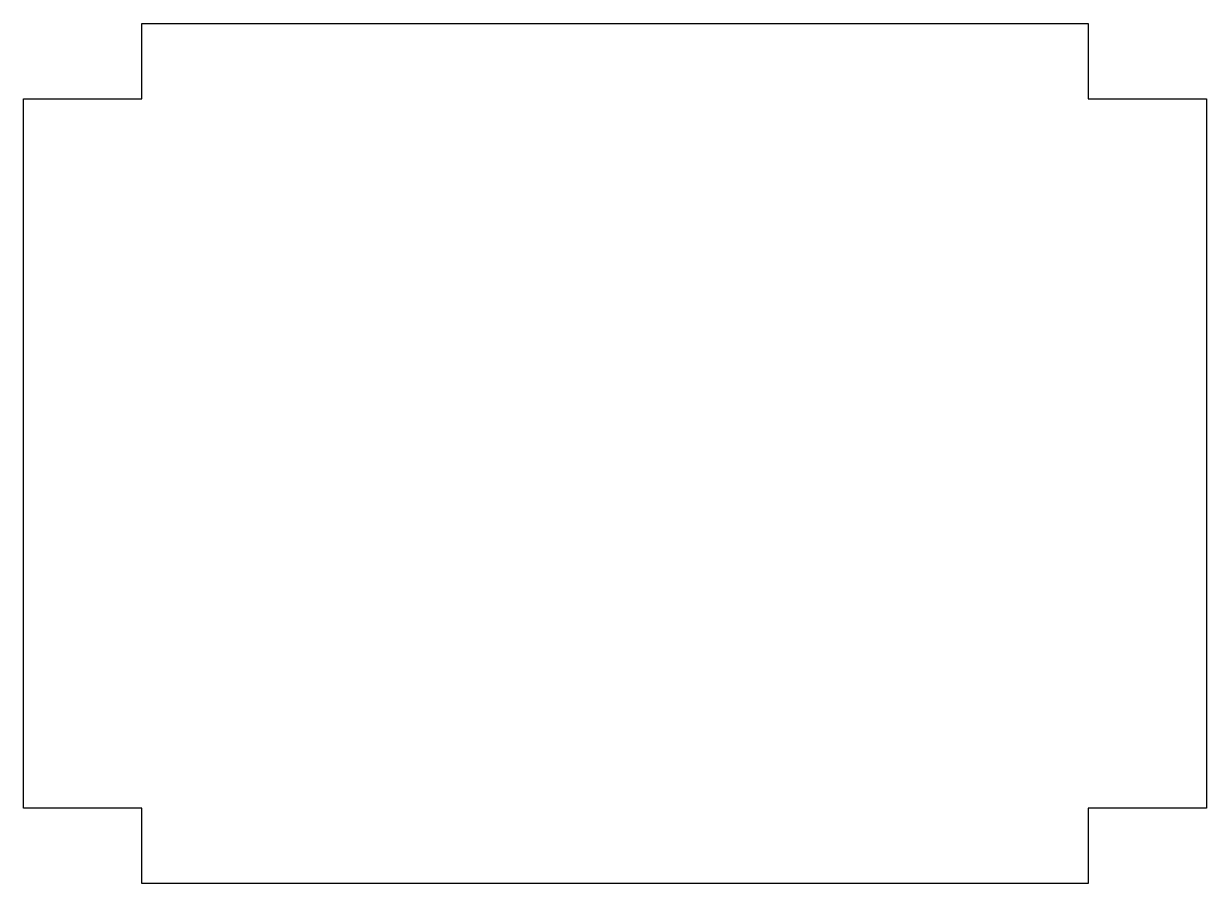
# Model space of a CAD drawing. Header units: millimetres. Extents: x 180 to 230, y 0 to 36.3.
import ezdxf

# ---------------------------------------------------------------- set-up
doc = ezdxf.new("R2010")
doc.units = ezdxf.units.MM
doc.layers.get('0').update_dxf_attribs({"linetype": 'CONTINUOUS'})

msp = doc.modelspace()

# ---------------------------------------------------------------- linework, layer by layer
msp.add_lwpolyline([(225, 36.35), (225, 33.175), (230, 33.175), (230, 3.175), (225, 3.175), (225, 0), (185, 0), (185, 3.175), (180, 3.175), (180, 33.175), (185, 33.175), (185, 36.35)], close=True)

doc.saveas('drawing.dxf')
